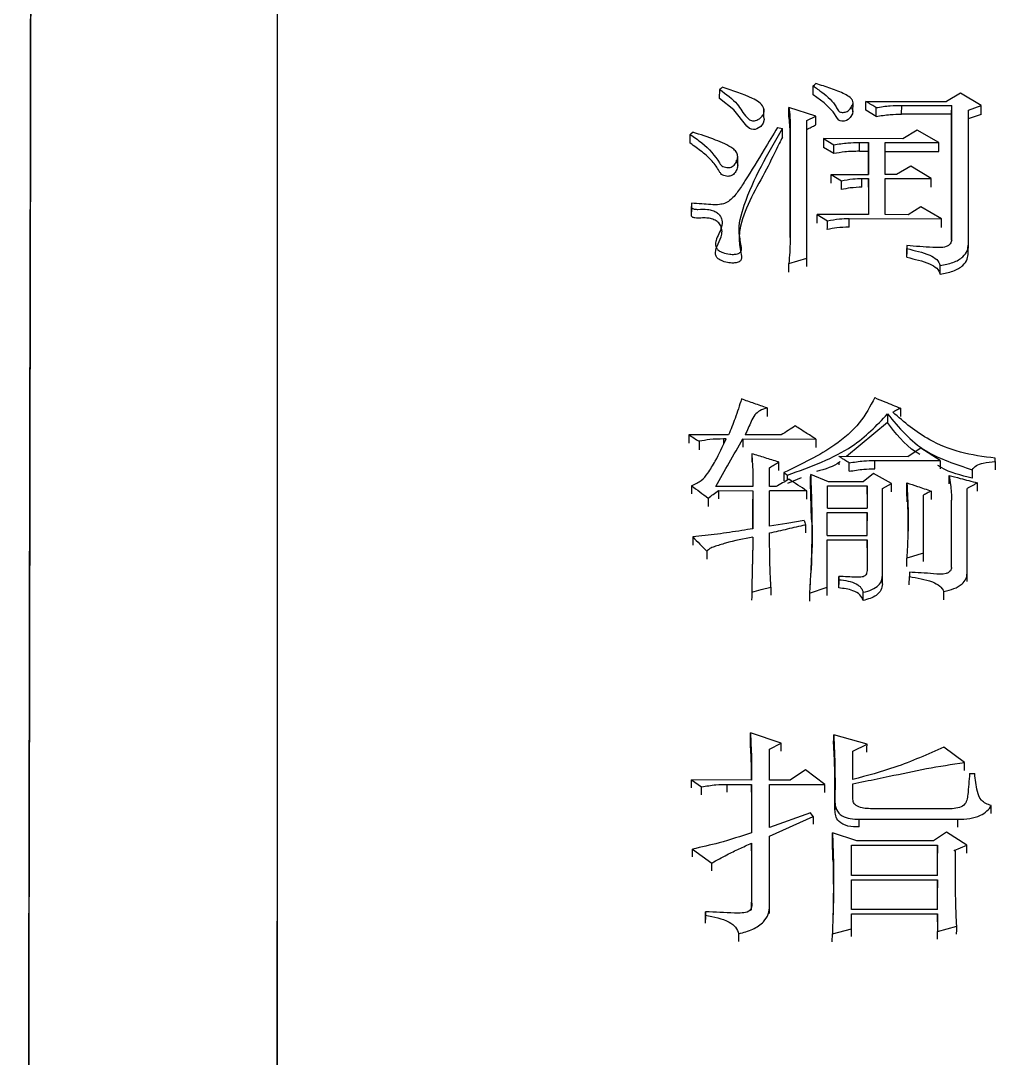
# Model space of a CAD drawing. Header units: millimetres. Extents: x 2451 to 4400, y 944 to 2322.
# Drawn here: x 2886.78 to 2895.01, y 2082.83 to 2091.58 of the extents above; entities that cross this region are included whole.
import ezdxf

# ---------------------------------------------------------------- set-up
doc = ezdxf.new("R2010")
doc.units = ezdxf.units.MM

msp = doc.modelspace()

# ---------------------------------------------------------------- linework, layer by layer
at = {"color": 7, "linetype": 'Continuous', "lineweight": 25}
for p, q in [((2893.4709, 2090.9574), (2893.4712, 2091.0321)), ((2893.9144, 2090.8265), (2893.9146, 2090.9011)), ((2893.9146, 2090.9011), (2894.5961, 2090.8998)), ((2894.7151, 2090.9713), (2894.5961, 2090.8998)), ((2894.8882, 2090.8667), (2894.7151, 2090.9713)), ((2893.0545, 2090.7644), (2893.0547, 2090.8389)), ((2893.2654, 2090.7756), (2893.2656, 2090.8501)), ((2893.4928, 2090.7779), (2893.2656, 2090.8501)), ((2893.8065, 2090.8139), (2893.8068, 2090.8891)), ((2894.0009, 2090.7742), (2893.9144, 2090.8265)), ((2894.0009, 2090.7742), (2894.0012, 2090.8488)), ((2894.2173, 2090.7934), (2894.2175, 2090.8679)), ((2894.2175, 2090.8679), (2894.6394, 2090.8672)), ((2894.6392, 2090.7926), (2894.6394, 2090.8672)), ((2894.6394, 2089.7315), (2894.6394, 2090.8672)), ((2894.78, 2090.8277), (2894.8882, 2090.8667)), ((2894.7801, 2089.6978), (2894.78, 2090.8277)), ((2893.4171, 2090.7388), (2893.4928, 2090.7779)), ((2893.4171, 2089.5798), (2893.4171, 2090.7388)), ((2894.6392, 2090.7926), (2894.2173, 2090.7934)), ((2894.6392, 2089.7309), (2894.6392, 2090.7926)), ((2894.8879, 2090.7921), (2894.7798, 2090.7532)), ((2893.1683, 2090.6803), (2893.2115, 2090.6737)), ((2893.2113, 2090.5994), (2893.2115, 2090.6737)), ((2893.2762, 2090.5927), (2893.2764, 2090.667)), ((2893.2764, 2090.667), (2893.2765, 2089.7674)), ((2894.3473, 2090.6585), (2894.2284, 2090.5866)), ((2894.5312, 2090.5532), (2894.3473, 2090.6585)), ((2892.4325, 2090.5485), (2892.4328, 2090.6227)), ((2893.2762, 2089.7528), (2893.2762, 2090.5927)), ((2893.5577, 2090.5878), (2893.6442, 2090.5351)), ((2894.2284, 2090.5866), (2893.5577, 2090.5878)), ((2893.8603, 2090.4803), (2893.8606, 2090.5544)), ((2893.8606, 2090.5544), (2893.9363, 2090.5543)), ((2893.9363, 2090.5543), (2893.9363, 2090.2842)), ((2894.0769, 2090.554), (2894.5312, 2090.5532)), ((2894.0769, 2090.284), (2894.0769, 2090.554)), ((2893.644, 2090.461), (2893.5574, 2090.5136)), ((2893.644, 2090.461), (2893.6442, 2090.5351)), ((2893.8603, 2090.4803), (2893.936, 2090.4801)), ((2893.9361, 2090.2842), (2893.936, 2090.4801)), ((2894.0767, 2090.4799), (2894.531, 2090.479)), ((2892.8334, 2090.3638), (2892.8336, 2090.4382)), ((2893.6224, 2090.211), (2893.6226, 2090.2848)), ((2893.6226, 2090.2848), (2893.7091, 2090.2318)), ((2893.6226, 2090.2848), (2893.9363, 2090.2842)), ((2894.1743, 2090.2838), (2894.0769, 2090.284)), ((2894.2933, 2090.3562), (2894.1743, 2090.2838)), ((2894.4664, 2090.2502), (2894.2933, 2090.3562)), ((2893.882, 2090.1775), (2893.8822, 2090.2513)), ((2893.8822, 2090.2513), (2893.9363, 2090.2512)), ((2893.9363, 2090.2512), (2893.9363, 2089.9461)), ((2894.0769, 2090.2509), (2894.4664, 2090.2502)), ((2894.0769, 2089.9459), (2894.0769, 2090.2509)), ((2892.4435, 2090.042), (2892.4433, 2089.9685)), ((2892.4435, 2090.042), (2892.4435, 2090.0154)), ((2892.4433, 2089.942), (2892.4435, 2090.0154)), ((2893.5034, 2089.8737), (2893.5036, 2089.9469)), ((2893.5036, 2089.9469), (2893.5902, 2089.8935)), ((2893.9363, 2089.9461), (2893.5036, 2089.9469)), ((2894.2716, 2089.9455), (2894.0769, 2089.9459)), ((2894.3798, 2090.0118), (2894.2716, 2089.9455)), ((2894.5529, 2089.9117), (2894.3798, 2090.0118)), ((2893.7738, 2089.8398), (2893.7741, 2089.9132)), ((2893.7741, 2089.9132), (2894.5529, 2089.9117)), ((2894.2608, 2089.6854), (2894.2606, 2089.6125)), ((2894.2608, 2089.6854), (2894.2608, 2089.6587)), ((2894.7798, 2089.6248), (2894.7801, 2089.6978)), ((2894.2606, 2089.5858), (2894.2608, 2089.6587)), ((2893.2654, 2089.4605), (2893.2656, 2089.5332)), ((2893.2656, 2089.5332), (2893.4171, 2089.5798)), ((2893.0817, 2088.3141), (2893.0814, 2088.2432)), ((2894.0982, 2088.193), (2893.7514, 2087.906)), ((2892.4218, 2088.0882), (2892.4215, 2088.0176)), ((2892.7571, 2088.0875), (2892.4218, 2088.0882)), ((2892.5083, 2088.0328), (2892.5081, 2087.9622)), ((2892.7138, 2088.0531), (2892.7137, 2088.0086)), ((2892.7355, 2088.0531), (2892.7138, 2088.0531)), ((2892.8761, 2088.0528), (2893.4927, 2088.0517)), ((2893.2006, 2088.0867), (2892.8977, 2088.0873)), ((2892.9518, 2087.9283), (2892.9516, 2087.8579)), ((2894.3797, 2087.9741), (2894.2715, 2087.9051)), ((2894.5419, 2087.87), (2894.3797, 2087.9741)), ((2893.6872, 2087.8556), (2893.6871, 2087.8358)), ((2893.6874, 2087.9062), (2894.2715, 2087.9051)), ((2893.7737, 2087.7799), (2893.7739, 2087.8506)), ((2893.99, 2087.8003), (2893.9903, 2087.871)), ((2893.9903, 2087.871), (2894.5419, 2087.87)), ((2895.0071, 2087.8622), (2895.0068, 2087.7919)), ((2895.0071, 2087.8622), (2895.0071, 2087.8899)), ((2893.1032, 2087.6505), (2893.1032, 2087.8102)), ((2893.2222, 2087.7684), (2893.222, 2087.6982)), ((2893.2222, 2087.7684), (2893.2546, 2087.7475)), ((2893.2545, 2087.7064), (2893.2546, 2087.7475)), ((2893.6008, 2087.6913), (2893.4494, 2087.7541)), ((2893.9794, 2087.7601), (2893.8929, 2087.6908)), ((2894.1309, 2087.6764), (2893.9794, 2087.7601)), ((2894.6174, 2087.6748), (2894.6176, 2087.745)), ((2892.4434, 2087.6586), (2892.4432, 2087.5886)), ((2893.3682, 2087.724), (2893.2544, 2087.677)), ((2893.457, 2087.3739), (2893.4491, 2087.6836)), ((2893.59, 2087.6566), (2893.9253, 2087.6559)), ((2893.59, 2087.4685), (2893.59, 2087.6566)), ((2893.8929, 2087.6908), (2893.6008, 2087.6913)), ((2893.9251, 2087.5859), (2893.9253, 2087.6559)), ((2893.9253, 2087.6559), (2893.9253, 2087.4679)), ((2894.0551, 2087.6348), (2894.1309, 2087.6764)), ((2894.2604, 2087.6127), (2894.2607, 2087.6831)), ((2892.9626, 2087.6508), (2892.6489, 2087.6513)), ((2892.6705, 2087.6165), (2892.9626, 2087.616)), ((2892.9626, 2087.616), (2892.9623, 2087.5456)), ((2892.9626, 2087.616), (2892.9625, 2087.2949)), ((2893.1573, 2087.6504), (2893.1032, 2087.6505)), ((2893.4169, 2087.6151), (2893.1032, 2087.6157)), ((2893.1032, 2087.3157), (2893.1032, 2087.6157)), ((2893.4167, 2087.5452), (2893.4169, 2087.6151)), ((2894.055, 2086.8996), (2894.0551, 2087.6348)), ((2894.2645, 2087.5216), (2894.2604, 2087.6127)), ((2894.4012, 2087.0889), (2894.4013, 2087.5785)), ((2894.7689, 2086.9194), (2894.7691, 2087.6335)), ((2892.584, 2087.554), (2892.5837, 2087.4841)), ((2892.9623, 2087.2949), (2892.9623, 2087.5456)), ((2894.639, 2087.466), (2894.6392, 2087.5363)), ((2894.6391, 2086.969), (2894.6392, 2087.5363)), ((2893.5899, 2087.4336), (2893.9253, 2087.433)), ((2893.5899, 2087.2378), (2893.5899, 2087.4336)), ((2893.59, 2087.4685), (2893.9253, 2087.4679)), ((2893.9253, 2087.433), (2893.925, 2087.3632)), ((2893.9253, 2087.2371), (2893.9253, 2087.433)), ((2894.6389, 2086.9681), (2894.639, 2087.466)), ((2893.406, 2087.3291), (2893.4058, 2087.2595)), ((2892.4541, 2087.2258), (2892.4539, 2087.1564)), ((2893.5899, 2087.2378), (2893.9253, 2087.2371)), ((2893.5898, 2086.8017), (2893.5899, 2087.2027)), ((2893.5899, 2087.2027), (2893.9252, 2087.2021)), ((2893.925, 2087.1327), (2893.9252, 2087.2021)), ((2893.9252, 2087.2021), (2893.9252, 2086.9421)), ((2894.2603, 2086.9778), (2894.2606, 2087.047)), ((2893.6872, 2086.8932), (2893.687, 2086.8242)), ((2893.6872, 2086.865), (2893.6872, 2086.8932)), ((2894.0547, 2086.8306), (2894.055, 2086.8996)), ((2894.2822, 2086.9274), (2894.2819, 2086.8583)), ((2894.2819, 2086.8231), (2894.2822, 2086.8921)), ((2894.2822, 2086.9274), (2894.2822, 2086.8921)), ((2894.7687, 2086.85), (2894.7689, 2086.9194)), ((2893.1139, 2086.8026), (2893.1136, 2086.7337)), ((2893.4384, 2086.7525), (2893.5898, 2086.8017)), ((2893.687, 2086.7957), (2893.6872, 2086.865)), ((2893.8925, 2086.6895), (2893.8927, 2086.7588)), ((2893.2001, 2085.4846), (2892.9405, 2085.5716)), ((2893.9249, 2085.476), (2893.6436, 2085.5559)), ((2893.1027, 2085.4342), (2893.2001, 2085.4846)), ((2893.8058, 2085.4185), (2893.9249, 2085.476)), ((2893.1027, 2085.1736), (2893.1027, 2085.4342)), ((2893.8058, 2085.1797), (2893.8058, 2085.4185)), ((2894.7469, 2085.3228), (2894.5739, 2085.4532)), ((2894.7467, 2085.2557), (2894.7469, 2085.3228)), ((2893.4056, 2085.2601), (2893.2757, 2085.1733)), ((2893.5678, 2085.1365), (2893.4056, 2085.2601)), ((2894.7902, 2085.2285), (2894.8334, 2085.2285)), ((2892.4426, 2085.108), (2892.4428, 2085.1749)), ((2892.4428, 2085.1749), (2892.5293, 2085.1166)), ((2892.9512, 2085.1739), (2892.4428, 2085.1749)), ((2892.5291, 2085.0498), (2892.5293, 2085.1166)), ((2892.7454, 2085.0709), (2892.7457, 2085.138)), ((2892.7457, 2085.138), (2892.9512, 2085.1376)), ((2892.9512, 2085.1376), (2892.9511, 2084.7299)), ((2893.1025, 2084.7734), (2893.1026, 2085.1374)), ((2893.1026, 2085.1374), (2893.5678, 2085.1365)), ((2893.2757, 2085.1733), (2893.1027, 2085.1736)), ((2893.8057, 2085.0126), (2893.8058, 2085.1433)), ((2893.6543, 2084.991), (2893.654, 2084.9241)), ((2894.9738, 2084.8929), (2894.974, 2084.9595)), ((2893.4487, 2084.8968), (2893.1025, 2084.7734)), ((2893.1025, 2084.7004), (2893.4703, 2084.8676)), ((2893.4703, 2084.8676), (2893.4487, 2084.8968)), ((2894.6277, 2084.931), (2893.968, 2084.9322)), ((2893.8595, 2084.7783), (2893.8598, 2084.845)), ((2893.8598, 2084.845), (2894.6927, 2084.8435)), ((2894.6924, 2084.7769), (2894.6927, 2084.8435)), ((2893.1023, 2084.1131), (2893.1025, 2084.7004)), ((2893.8381, 2084.6625), (2893.6326, 2084.7287)), ((2894.5953, 2084.7342), (2894.4871, 2084.6613)), ((2894.7683, 2084.6242), (2894.5953, 2084.7342)), ((2892.4532, 2084.5257), (2892.4534, 2084.5919)), ((2892.4534, 2084.5919), (2892.6157, 2084.4744)), ((2892.9508, 2084.5759), (2892.951, 2084.6422)), ((2892.951, 2084.6422), (2892.9509, 2084.1429)), ((2893.7947, 2084.3694), (2893.7948, 2084.626)), ((2893.7948, 2084.626), (2894.5195, 2084.6247)), ((2894.4871, 2084.6613), (2893.8381, 2084.6625)), ((2894.5195, 2084.6247), (2894.5193, 2084.5584)), ((2894.5195, 2084.3681), (2894.5195, 2084.6247)), ((2894.6602, 2084.5805), (2894.7683, 2084.6242)), ((2894.671, 2084.5732), (2894.6602, 2084.5805)), ((2892.6154, 2084.4083), (2892.6157, 2084.4744)), ((2893.7946, 2084.0824), (2893.7947, 2084.3327)), ((2894.5195, 2084.3681), (2893.7947, 2084.3694)), ((2893.7947, 2084.3327), (2894.5195, 2084.3314)), ((2894.5195, 2084.3314), (2894.5192, 2084.2655)), ((2894.5194, 2084.081), (2894.5195, 2084.3314)), ((2892.9506, 2084.0771), (2892.9509, 2084.1429)), ((2893.1021, 2084.0475), (2893.1023, 2084.1131)), ((2894.5194, 2084.081), (2893.7946, 2084.0824)), ((2892.5614, 2084.0625), (2892.5612, 2083.9969)), ((2892.5612, 2083.9674), (2892.5614, 2084.033)), ((2892.5614, 2084.033), (2892.5614, 2084.0625)), ((2893.7946, 2084.0455), (2894.5194, 2084.0441)), ((2893.7946, 2083.9199), (2893.7946, 2084.0455)), ((2894.5194, 2084.0441), (2894.5193, 2083.8964)), ((2893.6323, 2083.8758), (2893.7946, 2083.9199)), ((2894.5191, 2083.831), (2894.5193, 2083.8964)), ((2894.5193, 2083.8964), (2894.6816, 2083.9404)), ((2892.8424, 2083.8119), (2892.8426, 2083.8772)), ((2893.632, 2083.8104), (2893.6323, 2083.8758))]:
    msp.add_line(p, q, dxfattribs=at)
at = {"color": 7, "linetype": 'Continuous', "lineweight": 25, "flags": 128}
for points in [[(2892.6812, 2090.9263), (2892.6813, 2090.9536), (2892.6814, 2090.9773), (2892.6815, 2091.0011)], [(2893.4711, 2091.0321), (2893.4819, 2091.0418), (2893.4928, 2091.0516)], [(2893.0528, 2090.7634), (2893.0564, 2090.7478), (2893.0497, 2090.7175), (2893.0275, 2090.6897), (2892.9951, 2090.6696), (2892.9805, 2090.6649), (2892.9657, 2090.6634), (2892.9494, 2090.6661), (2892.9342, 2090.6727), (2892.9099, 2090.6925), (2892.8007, 2090.8301), (2892.6812, 2090.9263), (2892.6812, 2090.9263)], [(2893.7888, 2090.8517), (2893.796, 2090.8445), (2893.8064, 2090.8203), (2893.8017, 2090.797), (2893.7817, 2090.7653), (2893.7659, 2090.7487), (2893.7504, 2090.7396), (2893.731, 2090.7347), (2893.7118, 2090.7346), (2893.6984, 2090.7377), (2893.6873, 2090.7438), (2893.6765, 2090.7557), (2893.6379, 2090.8145), (2893.562, 2090.8889), (2893.4709, 2090.9574), (2893.4709, 2090.9574)], [(2894.8879, 2090.7921), (2894.8881, 2090.8339), (2894.8882, 2090.8667)], [(2893.4925, 2090.7034), (2893.4927, 2090.7451), (2893.4928, 2090.7779)], [(2892.4327, 2090.6227), (2892.4435, 2090.6325), (2892.4543, 2090.6423)], [(2893.5577, 2090.5878), (2893.5576, 2090.5462), (2893.5574, 2090.5136)], [(2893.936, 2090.4801), (2893.9362, 2090.5216), (2893.9363, 2090.5543)], [(2894.531, 2090.479), (2894.5311, 2090.5205), (2894.5312, 2090.5532)], [(2893.7089, 2090.1581), (2893.709, 2090.1765), (2893.709, 2090.1949), (2893.7091, 2090.2318)], [(2893.9361, 2090.1774), (2893.9362, 2090.2187), (2893.9363, 2090.2512)], [(2894.4661, 2090.1765), (2894.4662, 2090.2177), (2894.4664, 2090.2502)], [(2893.5899, 2089.8202), (2893.59, 2089.8386), (2893.59, 2089.8569), (2893.5902, 2089.8935)], [(2894.5526, 2089.8385), (2894.5528, 2089.8795), (2894.5529, 2089.9117)], [(2893.4168, 2089.5069), (2893.417, 2089.5478), (2893.4171, 2089.5798)], [(2894.5418, 2089.4446), (2894.5419, 2089.4654), (2894.542, 2089.4863), (2894.5421, 2089.5174)], [(2894.2067, 2088.3121), (2894.2065, 2088.2722), (2894.2064, 2088.2411)], [(2894.0985, 2088.2642), (2894.0984, 2088.2393), (2894.0982, 2088.1933)], [(2892.8761, 2088.0528), (2892.876, 2088.0131), (2892.8758, 2087.9823)], [(2893.4927, 2088.0517), (2893.4925, 2088.012), (2893.4924, 2087.9811)], [(2893.179, 2087.8586), (2893.1788, 2087.819), (2893.1787, 2087.788)], [(2894.5419, 2087.87), (2894.5418, 2087.8304), (2894.5417, 2087.7996)], [(2893.4491, 2087.6839), (2893.4493, 2087.7231), (2893.4494, 2087.7541)], [(2894.8124, 2087.7932), (2894.8122, 2087.7579), (2894.8121, 2087.723)], [(2894.1306, 2087.6064), (2894.1307, 2087.6454), (2894.1309, 2087.6764)], [(2894.8556, 2087.682), (2894.8555, 2087.6426), (2894.8554, 2087.612)], [(2892.6705, 2087.6165), (2892.6704, 2087.5771), (2892.6703, 2087.5465)], [(2894.4662, 2087.6132), (2894.466, 2087.5738), (2894.4659, 2087.5432)], [(2893.3952, 2087.3641), (2893.2492, 2087.3399), (2893.1032, 2087.3157)], [(2892.5731, 2087.1064), (2892.573, 2087.0787), (2892.5729, 2087.0577), (2892.5728, 2087.0371)], [(2894.4012, 2087.0889), (2894.355, 2087.0752), (2894.3078, 2087.0611), (2894.2606, 2087.047)], [(2894.4009, 2087.0197), (2894.4011, 2087.0583), (2894.4012, 2087.0889)], [(2892.9516, 2086.7605), (2893.0327, 2086.7815), (2893.1139, 2086.8026)], [(2893.5896, 2086.7328), (2893.5897, 2086.7712), (2893.5898, 2086.8017)], [(2892.9516, 2086.7605), (2892.9515, 2086.7217), (2892.9514, 2086.6917)], [(2893.4384, 2086.7525), (2893.4382, 2086.7138), (2893.4381, 2086.6837)], [(2894.5739, 2086.6957), (2894.574, 2086.7148), (2894.5741, 2086.7343), (2894.5742, 2086.7646)], [(2892.9403, 2085.5039), (2892.9404, 2085.5418), (2892.9405, 2085.5716)], [(2893.6434, 2085.4885), (2893.6435, 2085.5261), (2893.6436, 2085.5559)], [(2893.1998, 2085.4173), (2893.2, 2085.4549), (2893.2001, 2085.4846)], [(2893.9246, 2085.4088), (2893.9247, 2085.4463), (2893.9249, 2085.476)], [(2892.951, 2085.0708), (2892.9511, 2085.1081), (2892.9512, 2085.1376)], [(2893.5675, 2085.0697), (2893.5677, 2085.107), (2893.5678, 2085.1365)], [(2893.4703, 2084.8676), (2893.4702, 2084.8302), (2893.4701, 2084.801)], [(2893.6323, 2084.6621), (2893.6325, 2084.6994), (2893.6326, 2084.7287)], [(2894.7681, 2084.558), (2894.7682, 2084.595), (2894.7683, 2084.6242)], [(2894.5191, 2083.9786), (2894.5192, 2084.0152), (2894.5194, 2084.0441)], [(2893.7943, 2083.8545), (2893.7944, 2083.891), (2893.7946, 2083.9199)], [(2894.6813, 2083.875), (2894.6815, 2083.9116), (2894.6816, 2083.9404)]]:
    msp.add_lwpolyline(points, dxfattribs=at)
at = {"color": 7, "linetype": 'Continuous', "lineweight": 25}
for points in [[(2886.9038, 2111.199), (2886.9036, 2111.1187), (2886.9033, 2110.958), (2886.9002, 2109.3109), (2886.8952, 2106.6597), (2886.8882, 2102.942), (2886.8793, 2098.2399), (2886.8687, 2092.615), (2886.8566, 2086.1522), (2886.843, 2078.9458), (2886.8283, 2071.1028), (2886.8125, 2062.7353), (2886.7961, 2053.9787), (2886.7847, 2047.9364), (2886.779, 2044.9153)], [(2886.7871, 2049.2215), (2886.792, 2051.8076), (2886.8017, 2056.98), (2886.8157, 2064.4381), (2886.8291, 2071.5617), (2886.8417, 2078.2502), (2886.8533, 2084.4274), (2886.8639, 2090.0178), (2886.8731, 2094.9549), (2886.8811, 2099.1778), (2886.8876, 2102.6415), (2886.8926, 2105.2832), (2886.8962, 2107.1502), (2886.8971, 2107.6667), (2886.8976, 2107.9249)]]:
    msp.add_open_spline(points, degree=3, dxfattribs=at)
for points, knots in [([(2888.9233, 2054.5106), (2888.924, 2055.0012), (2888.9272, 2057.4558), (2888.9326, 2061.8034), (2888.9386, 2067.4105), (2888.9435, 2072.8071), (2888.9477, 2078.5612), (2888.9506, 2084.5129), (2888.9515, 2090.4386), (2888.9502, 2095.7082), (2888.9466, 2100.2347), (2888.9409, 2103.9888), (2888.9339, 2106.5783), (2888.9266, 2108.2715), (2888.9196, 2109.3517), (2888.9117, 2110.0781), (2888.9057, 2110.2295), (2888.9027, 2110.3052)], [0, 0, 0, 0, 0.015692, 0.078515, 0.141334, 0.20415, 0.266967, 0.352016, 0.437317, 0.522367, 0.607418, 0.69272, 0.77777, 0.83263, 0.887489, 0.943742, 1, 1, 1, 1]), ([(2888.9218, 2054.3192), (2888.9225, 2054.8575), (2888.9261, 2057.5509), (2888.9326, 2062.8973), (2888.94, 2070.1135), (2888.9456, 2077.4308), (2888.9486, 2083.6047), (2888.9496, 2088.7085), (2888.9491, 2092.8882), (2888.9472, 2097.095), (2888.9431, 2101.0996), (2888.9363, 2104.6388), (2888.9271, 2107.3125), (2888.9157, 2109.1065), (2888.9061, 2109.4393), (2888.9013, 2109.6057)], [0, 0, 0, 0, 0.017379, 0.086966, 0.17585, 0.265018, 0.353899, 0.419464, 0.485029, 0.550594, 0.638845, 0.727377, 0.81563, 0.907817, 1, 1, 1, 1]), ([(2892.6815, 2091.0011), (2892.7365, 2090.962), (2892.834, 2090.8928), (2892.8806, 2090.7933), (2892.9284, 2090.7494), (2892.9488, 2090.74), (2892.9668, 2090.7367), (2892.986, 2090.7399), (2893.0074, 2090.7489), (2893.0317, 2090.7656), (2893.0526, 2090.7911), (2893.0587, 2090.8226), (2893.0511, 2090.8595), (2893.0152, 2090.8969), (2892.9017, 2090.9581), (2892.7911, 2090.9929), (2892.7031, 2091.0205)], [0, 0, 0, 0, 0.207528, 0.36737, 0.400833, 0.416668, 0.431352, 0.448139, 0.466692, 0.497246, 0.538462, 0.578547, 0.619957, 0.682143, 0.746847, 1, 1, 1, 1]), ([(2892.6815, 2091.0011), (2892.6833, 2091.0027), (2892.6878, 2091.0068), (2892.695, 2091.0133), (2892.7004, 2091.0181), (2892.7031, 2091.0205)], [0, 0, 0, 0, 0.25391, 0.626955, 1, 1, 1, 1]), ([(2893.4712, 2091.0321), (2893.4957, 2091.0143), (2893.5696, 2090.9607), (2893.6513, 2090.8919), (2893.6748, 2090.828), (2893.6934, 2090.8137), (2893.7073, 2090.8092), (2893.7234, 2090.8081), (2893.7409, 2090.8103), (2893.7592, 2090.8171), (2893.7815, 2090.836), (2893.7973, 2090.8605), (2893.8094, 2090.8883), (2893.8026, 2090.9126), (2893.7804, 2090.9395), (2893.7169, 2090.9735), (2893.6197, 2091.012), (2893.5353, 2091.0383), (2893.4928, 2091.0516)], [0, 0, 0, 0, 0.109185, 0.32916, 0.383764, 0.397994, 0.412315, 0.428913, 0.44575, 0.465117, 0.490353, 0.552219, 0.585251, 0.618677, 0.660422, 0.720609, 0.859399, 1, 1, 1, 1]), ([(2894.0012, 2090.8488), (2893.9888, 2090.8562), (2893.9682, 2090.8687), (2893.9394, 2090.8862), (2893.9229, 2090.8961), (2893.9146, 2090.9011)], [0, 0, 0, 0, 0.42836, 0.71418, 1, 1, 1, 1]), ([(2893.2656, 2090.8501), (2893.2689, 2090.8244), (2893.2745, 2090.7812), (2893.2757, 2090.72), (2893.2762, 2090.6847), (2893.2764, 2090.667)], [0, 0, 0, 0, 0.422632, 0.711287, 1, 1, 1, 1]), ([(2894.0012, 2090.8488), (2894.0409, 2090.8552), (2894.1121, 2090.8667), (2894.1853, 2090.8676), (2894.2175, 2090.8679)], [0, 0, 0, 0, 0.558835, 1, 1, 1, 1]), ([(2893.2762, 2090.5927), (2893.276, 2090.6055), (2893.2755, 2090.6424), (2893.2748, 2090.7035), (2893.2685, 2090.7515), (2893.2654, 2090.7756)], [0, 0, 0, 0, 0.2093702, 0.6043017, 1, 1, 1, 1]), ([(2894.0009, 2090.7742), (2894.0407, 2090.7806), (2894.1118, 2090.7921), (2894.185, 2090.793), (2894.2173, 2090.7934)], [0, 0, 0, 0, 0.558823, 1, 1, 1, 1]), ([(2892.4328, 2090.6227), (2892.4663, 2090.5994), (2892.5677, 2090.5289), (2892.6471, 2090.4371), (2892.6908, 2090.3649), (2892.7082, 2090.352), (2892.7295, 2090.3446), (2892.7514, 2090.342), (2892.7715, 2090.3442), (2892.7892, 2090.3514), (2892.8124, 2090.3718), (2892.8289, 2090.4032), (2892.8367, 2090.4422), (2892.823, 2090.4764), (2892.7671, 2090.5281), (2892.6365, 2090.5812), (2892.5188, 2090.6207), (2892.4544, 2090.6424)], [0, 0, 0, 0, 0.118687, 0.359196, 0.382949, 0.402077, 0.42122, 0.441112, 0.455767, 0.470497, 0.490907, 0.548406, 0.590664, 0.633125, 0.674263, 0.821878, 1, 1, 1, 1]), ([(2893.1683, 2090.6803), (2893.1318, 2090.6188), (2893.043, 2090.4686), (2892.9304, 2090.2874), (2892.8385, 2090.1415), (2892.7844, 2090.075), (2892.7273, 2090.0398), (2892.6461, 2090.0235), (2892.5513, 2090.0363), (2892.4726, 2090.0404), (2892.4435, 2090.042)], [0, 0, 0, 0, 0.221772, 0.540826, 0.653503, 0.748944, 0.789648, 0.82255, 0.934451, 1, 1, 1, 1]), ([(2892.4435, 2090.0154), (2892.4437, 2090.0123), (2892.4439, 2090.0072), (2892.4486, 2090.0006), (2892.456, 2089.9957), (2892.4727, 2089.9908), (2892.5146, 2089.9894), (2892.5667, 2089.9937), (2892.6223, 2089.9832), (2892.6585, 2089.9651), (2892.6867, 2089.9365), (2892.7042, 2089.8946), (2892.6988, 2089.8208), (2892.6542, 2089.7547), (2892.6436, 2089.6937), (2892.6516, 2089.6641), (2892.673, 2089.6414), (2892.7121, 2089.6223), (2892.759, 2089.6112), (2892.8019, 2089.6096), (2892.8296, 2089.6139), (2892.8469, 2089.6208), (2892.8578, 2089.6298), (2892.8658, 2089.6455), (2892.8635, 2089.6988), (2892.8291, 2089.8262), (2892.9246, 2090.1774), (2893.0893, 2090.4622), (2893.2115, 2090.6737)], [0, 0, 0, 0, 0.005261, 0.008837, 0.012422, 0.017277, 0.029828, 0.061172, 0.07877, 0.09646, 0.112862, 0.137644, 0.170618, 0.238676, 0.261666, 0.275651, 0.289759, 0.306991, 0.331345, 0.347225, 0.357105, 0.364402, 0.370592, 0.376767, 0.392658, 0.46137, 0.600196, 1, 1, 1, 1]), ([(2893.4168, 2090.6644), (2893.4231, 2090.6676), (2893.4357, 2090.6741), (2893.461, 2090.6872), (2893.4799, 2090.6969), (2893.4925, 2090.7034)], [0, 0, 0, 0, 0.2501221, 0.5002442, 1, 1, 1, 1]), ([(2892.8176, 2090.4047), (2892.8241, 2090.3934), (2892.8367, 2090.3715), (2892.8305, 2090.3351), (2892.8162, 2090.3065), (2892.7995, 2090.2859), (2892.7842, 2090.275), (2892.7675, 2090.2696), (2892.7483, 2090.2683), (2892.727, 2090.2712), (2892.7057, 2090.2792), (2892.6879, 2090.2938), (2892.6657, 2090.3352), (2892.6214, 2090.3999), (2892.5336, 2090.4768), (2892.4664, 2090.5245), (2892.4325, 2090.5485)], [0, 0, 0, 0, 0.068046, 0.133165, 0.204974, 0.240473, 0.267588, 0.289171, 0.310682, 0.341101, 0.371791, 0.402684, 0.446749, 0.62255, 0.809753, 1, 1, 1, 1]), ([(2893.2113, 2090.5994), (2893.202, 2090.5814), (2893.1559, 2090.4917), (2893.0399, 2090.2423), (2892.8685, 2089.9761), (2892.8384, 2089.7208), (2892.8632, 2089.6286), (2892.8655, 2089.5729), (2892.8577, 2089.5567), (2892.8453, 2089.547), (2892.8248, 2089.5397), (2892.7906, 2089.536), (2892.7447, 2089.5407), (2892.7003, 2089.554), (2892.6667, 2089.5731), (2892.6479, 2089.5972), (2892.6423, 2089.641), (2892.6683, 2089.702), (2892.7024, 2089.7683), (2892.7021, 2089.8278), (2892.6837, 2089.8673), (2892.6533, 2089.8952), (2892.6152, 2089.9116), (2892.5702, 2089.9187), (2892.531, 2089.9175), (2892.4976, 2089.9166), (2892.4761, 2089.9174), (2892.4606, 2089.9205), (2892.4513, 2089.9247), (2892.4453, 2089.9307), (2892.4433, 2089.9368), (2892.4433, 2089.9406), (2892.4433, 2089.9419)], [0, 0, 0, 0, 0.033509, 0.167495, 0.4605719, 0.5339747, 0.6074674, 0.6224404, 0.6293493, 0.6363205, 0.6441444, 0.6562154, 0.6765834, 0.6981557, 0.7126718, 0.7273453, 0.7439504, 0.7872311, 0.835835, 0.8650957, 0.8888219, 0.9065426, 0.9243424, 0.9407929, 0.9602021, 0.9704596, 0.9804259, 0.9853879, 0.989354, 0.9933512, 0.9976725, 1, 1, 1, 1]), ([(2893.6442, 2090.5351), (2893.684, 2090.5416), (2893.7551, 2090.5531), (2893.8283, 2090.554), (2893.8606, 2090.5544)], [0, 0, 0, 0, 0.558836, 1, 1, 1, 1]), ([(2893.8603, 2090.4803), (2893.8192, 2090.4795), (2893.746, 2090.4783), (2893.6751, 2090.4662), (2893.644, 2090.461)], [0, 0, 0, 0, 0.561086, 1, 1, 1, 1]), ([(2893.7091, 2090.2318), (2893.7408, 2090.2377), (2893.7975, 2090.2484), (2893.8563, 2090.2504), (2893.8822, 2090.2513)], [0, 0, 0, 0, 0.558879, 1, 1, 1, 1]), ([(2893.882, 2090.1775), (2893.849, 2090.1761), (2893.7903, 2090.1735), (2893.7337, 2090.1627), (2893.7089, 2090.158)], [0, 0, 0, 0, 0.560995, 1, 1, 1, 1]), ([(2893.5902, 2089.8935), (2893.6238, 2089.9), (2893.684, 2089.9116), (2893.7465, 2089.9127), (2893.7741, 2089.9132)], [0, 0, 0, 0, 0.558545, 1, 1, 1, 1]), ([(2893.2765, 2089.7674), (2893.2762, 2089.7442), (2893.2756, 2089.6978), (2893.2723, 2089.6198), (2893.2681, 2089.5649), (2893.2656, 2089.5332)], [0, 0, 0, 0, 0.297411, 0.594834, 1, 1, 1, 1]), ([(2893.7738, 2089.8398), (2893.7387, 2089.839), (2893.6762, 2089.8374), (2893.6162, 2089.8255), (2893.5899, 2089.8202)], [0, 0, 0, 0, 0.5613224, 1, 1, 1, 1]), ([(2894.6394, 2089.7315), (2894.6366, 2089.7207), (2894.6307, 2089.6986), (2894.5925, 2089.671), (2894.5362, 2089.6665), (2894.4258, 2089.6701), (2894.3339, 2089.6786), (2894.2608, 2089.6854)], [0, 0, 0, 0, 0.110883, 0.226049, 0.356903, 0.489202, 1, 1, 1, 1]), ([(2894.5421, 2089.5174), (2894.5791, 2089.524), (2894.6519, 2089.5368), (2894.7347, 2089.5828), (2894.7753, 2089.6411), (2894.7785, 2089.679), (2894.7801, 2089.6978)], [0, 0, 0, 0, 0.292671, 0.574804, 0.788902, 1, 1, 1, 1]), ([(2894.2606, 2089.5857), (2894.3269, 2089.5706), (2894.4186, 2089.5499), (2894.5193, 2089.4967), (2894.5344, 2089.4617), (2894.5418, 2089.4446)], [0, 0, 0, 0, 0.573095, 0.791518, 1, 1, 1, 1]), ([(2894.2608, 2089.6587), (2894.3272, 2089.6436), (2894.4189, 2089.6229), (2894.5196, 2089.5696), (2894.5347, 2089.5345), (2894.5421, 2089.5174)], [0, 0, 0, 0, 0.572938, 0.791384, 1, 1, 1, 1]), ([(2894.5418, 2089.4446), (2894.5789, 2089.4511), (2894.6516, 2089.464), (2894.7345, 2089.5098), (2894.7751, 2089.5681), (2894.7782, 2089.606), (2894.7798, 2089.6248)], [0, 0, 0, 0, 0.292833, 0.575008, 0.789028, 1, 1, 1, 1]), ([(2892.8653, 2088.3901), (2892.8479, 2088.335), (2892.8233, 2088.2569), (2892.785, 2088.1563), (2892.7664, 2088.1105), (2892.7571, 2088.0875)], [0, 0, 0, 0, 0.5428121, 0.7713704, 1, 1, 1, 1]), ([(2893.0817, 2088.3141), (2893.0456, 2088.3268), (2892.9735, 2088.3521), (2892.9014, 2088.3774), (2892.8653, 2088.3901)], [0, 0, 0, 0, 0.4999988, 1, 1, 1, 1]), ([(2893.9903, 2088.4017), (2893.9519, 2088.3292), (2893.8741, 2088.1825), (2893.617, 2087.9571), (2893.3728, 2087.8404), (2893.2222, 2087.7684)], [0, 0, 0, 0, 0.27225, 0.551024, 1, 1, 1, 1]), ([(2893.9903, 2088.4017), (2894.0191, 2088.3898), (2894.0695, 2088.3689), (2894.1416, 2088.339), (2894.185, 2088.3211), (2894.2067, 2088.3121)], [0, 0, 0, 0, 0.398378, 0.699189, 1, 1, 1, 1]), ([(2893.0817, 2088.3141), (2893.0603, 2088.3075), (2893.0184, 2088.2946), (2892.9713, 2088.2528), (2892.9479, 2088.2), (2892.9212, 2088.1441), (2892.9055, 2088.1062), (2892.8977, 2088.0873)], [0, 0, 0, 0, 0.178456, 0.349692, 0.567005, 0.783635, 1, 1, 1, 1]), ([(2894.2067, 2088.3121), (2894.1958, 2088.3064), (2894.1742, 2088.295), (2894.1526, 2088.2835), (2894.1418, 2088.2778)], [0, 0, 0, 0, 0.500058, 1, 1, 1, 1]), ([(2895.0071, 2087.8899), (2894.9073, 2087.9034), (2894.7097, 2087.9303), (2894.3984, 2088.0576), (2894.2384, 2088.1949), (2894.1418, 2088.2778)], [0, 0, 0, 0, 0.287572, 0.569656, 1, 1, 1, 1]), ([(2893.2546, 2087.7475), (2893.4496, 2087.8183), (2893.793, 2087.943), (2894.0063, 2088.1672), (2894.0985, 2088.2642)], [0, 0, 0, 0, 0.56781, 1, 1, 1, 1]), ([(2894.3701, 2087.9225), (2894.3598, 2087.9287), (2894.2397, 2088.0008), (2894.1658, 2088.1012), (2894.0982, 2088.193)], [0, 0, 0, 0, 0.086135, 1, 1, 1, 1]), ([(2894.0985, 2088.2642), (2894.1934, 2088.1494), (2894.3656, 2087.941), (2894.6739, 2087.839), (2894.8124, 2087.7932)], [0, 0, 0, 0, 0.551031, 1, 1, 1, 1]), ([(2893.3196, 2088.1624), (2893.2998, 2088.1498), (2893.2601, 2088.1246), (2893.2205, 2088.0993), (2893.2006, 2088.0867)], [0, 0, 0, 0, 0.499999, 1, 1, 1, 1]), ([(2893.4927, 2088.0517), (2893.4638, 2088.0701), (2893.4062, 2088.1071), (2893.3485, 2088.1439), (2893.3196, 2088.1624)], [0, 0, 0, 0, 0.5, 1, 1, 1, 1]), ([(2892.4218, 2088.0882), (2892.4362, 2088.0789), (2892.465, 2088.0605), (2892.4939, 2088.042), (2892.5083, 2088.0328)], [0, 0, 0, 0, 0.499997, 1, 1, 1, 1]), ([(2892.4434, 2087.6586), (2892.4734, 2087.6717), (2892.5328, 2087.6975), (2892.59, 2087.7757), (2892.6618, 2087.8916), (2892.7067, 2087.9901), (2892.7355, 2088.0531)], [0, 0, 0, 0, 0.161067, 0.318631, 0.564031, 1, 1, 1, 1]), ([(2892.7138, 2088.0531), (2892.6748, 2088.0522), (2892.6051, 2088.0506), (2892.5378, 2088.0382), (2892.5083, 2088.0328)], [0, 0, 0, 0, 0.561073, 1, 1, 1, 1]), ([(2892.6489, 2087.6513), (2892.6868, 2087.7184), (2892.7625, 2087.8526), (2892.8382, 2087.9861), (2892.8761, 2088.0528)], [0, 0, 0, 0, 0.5, 1, 1, 1, 1]), ([(2892.9518, 2087.9283), (2892.9539, 2087.899), (2892.9583, 2087.8383), (2892.9624, 2087.7458), (2892.9625, 2087.6824), (2892.9626, 2087.6508)], [0, 0, 0, 0, 0.317097, 0.658451, 1, 1, 1, 1]), ([(2893.179, 2087.8586), (2893.1411, 2087.8702), (2893.0654, 2087.8935), (2892.9897, 2087.9167), (2892.9518, 2087.9283)], [0, 0, 0, 0, 0.499999, 1, 1, 1, 1]), ([(2893.1032, 2087.8102), (2893.1159, 2087.8183), (2893.1411, 2087.8344), (2893.1663, 2087.8506), (2893.179, 2087.8586)], [0, 0, 0, 0, 0.5, 1, 1, 1, 1]), ([(2893.6982, 2087.862), (2893.6967, 2087.8607), (2893.6468, 2087.819), (2893.5718, 2087.7982), (2893.499, 2087.778)], [0, 0, 0, 0, 0.02957, 1, 1, 1, 1]), ([(2893.7739, 2087.8506), (2893.7616, 2087.8585), (2893.741, 2087.8718), (2893.7121, 2087.8903), (2893.6956, 2087.9009), (2893.6874, 2087.9062)], [0, 0, 0, 0, 0.42836, 0.714179, 1, 1, 1, 1]), ([(2893.7739, 2087.8506), (2893.815, 2087.8576), (2893.8862, 2087.8697), (2893.9593, 2087.8706), (2893.9903, 2087.871)], [0, 0, 0, 0, 0.576908, 1, 1, 1, 1]), ([(2894.8124, 2087.7932), (2894.8228, 2087.8061), (2894.8442, 2087.8323), (2894.9173, 2087.8554), (2894.9728, 2087.8596), (2895.0071, 2087.8622)], [0, 0, 0, 0, 0.267691, 0.548587, 1, 1, 1, 1]), ([(2893.4494, 2087.7541), (2893.4524, 2087.6554), (2893.4586, 2087.4581), (2893.4652, 2087.1243), (2893.4482, 2086.8884), (2893.4384, 2086.7525)], [0, 0, 0, 0, 0.297664, 0.595342, 1, 1, 1, 1]), ([(2893.7737, 2087.7799), (2893.8147, 2087.7869), (2893.8859, 2087.799), (2893.9591, 2087.7999), (2893.99, 2087.8003)], [0, 0, 0, 0, 0.576908, 1, 1, 1, 1]), ([(2894.8121, 2087.7226), (2894.7192, 2087.7453), (2894.6132, 2087.7712), (2894.5314, 2087.8231), (2894.5214, 2087.8295)], [0, 0, 0, 0, 0.877061, 1, 1, 1, 1]), ([(2894.6176, 2087.745), (2894.6218, 2087.7189), (2894.6294, 2087.6713), (2894.6371, 2087.6017), (2894.6385, 2087.5581), (2894.6392, 2087.5363)], [0, 0, 0, 0, 0.376522, 0.687982, 1, 1, 1, 1]), ([(2894.6176, 2087.745), (2894.6489, 2087.7367), (2894.7042, 2087.7221), (2894.7835, 2087.7011), (2894.8316, 2087.6884), (2894.8556, 2087.682)], [0, 0, 0, 0, 0.394054, 0.697027, 1, 1, 1, 1]), ([(2892.4434, 2087.6586), (2892.4668, 2087.6412), (2892.5137, 2087.6064), (2892.5605, 2087.5715), (2892.584, 2087.554)], [0, 0, 0, 0, 0.499825, 1, 1, 1, 1]), ([(2893.2655, 2087.7128), (2893.2474, 2087.7024), (2893.2114, 2087.6816), (2893.1753, 2087.6608), (2893.1573, 2087.6504)], [0, 0, 0, 0, 0.499999, 1, 1, 1, 1]), ([(2893.4169, 2087.6151), (2893.3917, 2087.6314), (2893.3412, 2087.664), (2893.2907, 2087.6965), (2893.2655, 2087.7128)], [0, 0, 0, 0, 0.5, 1, 1, 1, 1]), ([(2894.2607, 2087.6831), (2894.2657, 2087.5983), (2894.2745, 2087.4504), (2894.2703, 2087.2381), (2894.2638, 2087.1107), (2894.2606, 2087.047)], [0, 0, 0, 0, 0.4017473, 0.7007736, 1, 1, 1, 1]), ([(2894.2607, 2087.6831), (2894.2908, 2087.6729), (2894.34, 2087.6561), (2894.4086, 2087.6328), (2894.447, 2087.6197), (2894.4662, 2087.6132)], [0, 0, 0, 0, 0.4392507, 0.7196254, 1, 1, 1, 1]), ([(2894.8556, 2087.682), (2894.8484, 2087.678), (2894.834, 2087.6699), (2894.8123, 2087.6578), (2894.7907, 2087.6457), (2894.7763, 2087.6376), (2894.7691, 2087.6335)], [0, 0, 0, 0, 0.25, 0.5, 0.75, 1, 1, 1, 1]), ([(2892.584, 2087.554), (2892.5984, 2087.5644), (2892.6272, 2087.5853), (2892.6561, 2087.6061), (2892.6705, 2087.6165)], [0, 0, 0, 0, 0.499998, 1, 1, 1, 1]), ([(2894.4662, 2087.6132), (2894.4608, 2087.6103), (2894.4499, 2087.6045), (2894.4337, 2087.5959), (2894.4175, 2087.5872), (2894.4067, 2087.5814), (2894.4013, 2087.5785)], [0, 0, 0, 0, 0.25, 0.5, 0.75, 1, 1, 1, 1]), ([(2894.266, 2087.5219), (2894.2661, 2087.5194), (2894.2668, 2087.5008), (2894.2712, 2087.375), (2894.2703, 2087.2886), (2894.2694, 2087.2462), (2894.2687, 2087.221), (2894.2685, 2087.2154), (2894.2683, 2087.2121)], [0, 0, 0, 0, 0.06957, 0.521978, 0.747143, 0.863256, 0.920806, 1, 1, 1, 1]), ([(2893.1031, 2087.2597), (2893.1536, 2087.2712), (2893.2546, 2087.2944), (2893.3556, 2087.3175), (2893.406, 2087.3291)], [0, 0, 0, 0, 0.5, 1, 1, 1, 1]), ([(2893.3952, 2087.3641), (2893.397, 2087.3583), (2893.4006, 2087.3466), (2893.4042, 2087.3349), (2893.406, 2087.3291)], [0, 0, 0, 0, 0.5, 1, 1, 1, 1]), ([(2893.4573, 2087.382), (2893.4573, 2087.382), (2893.4573, 2087.3821), (2893.4578, 2087.3573), (2893.4591, 2087.2474), (2893.457, 2087.0998), (2893.4514, 2086.9588), (2893.4465, 2086.8676), (2893.444, 2086.8254), (2893.4436, 2086.8193), (2893.4436, 2086.8193), (2893.4436, 2086.8193)], [0, 0, 0, 0, 0.0008552, 0.0071833, 0.263934, 0.5142081, 0.7932253, 0.9457816, 0.9915789, 0.9985567, 1, 1, 1, 1]), ([(2892.9625, 2087.2949), (2892.9308, 2087.29), (2892.8307, 2087.2745), (2892.6622, 2087.2474), (2892.5235, 2087.233), (2892.4541, 2087.2258)], [0, 0, 0, 0, 0.188106, 0.593738, 1, 1, 1, 1]), ([(2892.4541, 2087.2258), (2892.4739, 2087.2059), (2892.5136, 2087.1661), (2892.5532, 2087.1263), (2892.5731, 2087.1064)], [0, 0, 0, 0, 0.500004, 1, 1, 1, 1]), ([(2892.9625, 2087.2249), (2892.8845, 2087.2094), (2892.7725, 2087.1871), (2892.654, 2087.1504), (2892.5983, 2087.1292), (2892.5814, 2087.1139), (2892.5731, 2087.1064)], [0, 0, 0, 0, 0.564923, 0.811394, 0.907313, 1, 1, 1, 1]), ([(2892.9625, 2087.2249), (2892.9624, 2087.2204), (2892.9622, 2087.2137), (2892.962, 2087.2048), (2892.9619, 2087.1981), (2892.9617, 2087.1914), (2892.9616, 2087.1847), (2892.9614, 2087.178), (2892.9612, 2087.1713), (2892.9611, 2087.1646), (2892.9609, 2087.1579), (2892.9607, 2087.149), (2892.9605, 2087.14), (2892.9603, 2087.1311), (2892.9601, 2087.1244), (2892.96, 2087.1177), (2892.9598, 2087.111), (2892.9597, 2087.1043), (2892.9595, 2087.0975), (2892.9593, 2087.0908), (2892.9592, 2087.0841), (2892.959, 2087.0774), (2892.9589, 2087.0707), (2892.9587, 2087.064), (2892.9585, 2087.055), (2892.9583, 2087.0461), (2892.9581, 2087.0371), (2892.9579, 2087.0304), (2892.9578, 2087.0237), (2892.9576, 2087.017), (2892.9574, 2087.0102), (2892.9573, 2087.0035), (2892.9571, 2086.9968), (2892.957, 2086.9901), (2892.9568, 2086.9833), (2892.9567, 2086.9766), (2892.9564, 2086.9677), (2892.9562, 2086.9587), (2892.956, 2086.9497), (2892.9559, 2086.943), (2892.9557, 2086.9363), (2892.9555, 2086.9295), (2892.9554, 2086.9228), (2892.9552, 2086.9161), (2892.9551, 2086.9093), (2892.9549, 2086.9026), (2892.9548, 2086.8959), (2892.9546, 2086.8891), (2892.9544, 2086.8824), (2892.9542, 2086.8734), (2892.954, 2086.8644), (2892.9538, 2086.8555), (2892.9537, 2086.8487), (2892.9535, 2086.842), (2892.9533, 2086.8352), (2892.9532, 2086.8285), (2892.953, 2086.8217), (2892.9529, 2086.815), (2892.9527, 2086.8083), (2892.9526, 2086.8015), (2892.9524, 2086.7948), (2892.9522, 2086.788), (2892.9521, 2086.7813), (2892.952, 2086.7756), (2892.9519, 2086.771), (2892.9517, 2086.7663), (2892.9517, 2086.7628), (2892.9516, 2086.7605)], [0, 0, 0, 0, 0.02895, 0.043426, 0.057903, 0.072379, 0.086855, 0.101332, 0.115808, 0.130284, 0.144761, 0.159237, 0.188189, 0.202666, 0.217142, 0.231618, 0.246095, 0.260571, 0.275047, 0.289524, 0.304, 0.318476, 0.332952, 0.347429, 0.361905, 0.390858, 0.405334, 0.41981, 0.434287, 0.448763, 0.463239, 0.477715, 0.492192, 0.506668, 0.521144, 0.535621, 0.550097, 0.57905, 0.593526, 0.608002, 0.622478, 0.636955, 0.651431, 0.665907, 0.680384, 0.69486, 0.709336, 0.723813, 0.738289, 0.752765, 0.781718, 0.796194, 0.81067, 0.825147, 0.839623, 0.854099, 0.868576, 0.883052, 0.897528, 0.912004, 0.926481, 0.940957, 0.955433, 0.96991, 0.977432, 0.984955, 1, 1, 1, 1]), ([(2893.1139, 2086.8026), (2893.1115, 2086.8517), (2893.1065, 2086.9526), (2893.1029, 2087.105), (2893.1031, 2087.2081), (2893.1031, 2087.2597)], [0, 0, 0, 0, 0.3213297, 0.6606185, 1, 1, 1, 1]), ([(2894.6392, 2086.9689), (2894.6367, 2086.9592), (2894.6327, 2086.9437), (2894.6143, 2086.9256), (2894.568, 2086.9066), (2894.4506, 2086.9199), (2894.3491, 2086.9244), (2894.2822, 2086.9274)], [0, 0, 0, 0, 0.1013436, 0.162893, 0.2266619, 0.4895179, 1, 1, 1, 1]), ([(2893.9252, 2086.9421), (2893.9247, 2086.9344), (2893.9237, 2086.9188), (2893.9094, 2086.8948), (2893.8729, 2086.8848), (2893.7987, 2086.887), (2893.7365, 2086.8905), (2893.6872, 2086.8932)], [0, 0, 0, 0, 0.111246, 0.226324, 0.352573, 0.486484, 1, 1, 1, 1]), ([(2893.8927, 2086.7588), (2893.918, 2086.7653), (2893.9679, 2086.778), (2894.023, 2086.8141), (2894.0516, 2086.8573), (2894.0539, 2086.8856), (2894.055, 2086.8996)], [0, 0, 0, 0, 0.291879, 0.573778, 0.788361, 1, 1, 1, 1]), ([(2894.2822, 2086.8921), (2894.3488, 2086.881), (2894.4408, 2086.8655), (2894.5431, 2086.8156), (2894.564, 2086.7814), (2894.5742, 2086.7646)], [0, 0, 0, 0, 0.571986, 0.790496, 1, 1, 1, 1]), ([(2894.5742, 2086.7646), (2894.603, 2086.7718), (2894.6598, 2086.786), (2894.7263, 2086.8235), (2894.764, 2086.8713), (2894.7673, 2086.9035), (2894.7689, 2086.9194)], [0, 0, 0, 0, 0.291495, 0.574413, 0.789056, 1, 1, 1, 1]), ([(2893.8925, 2086.6895), (2893.8854, 2086.7066), (2893.871, 2086.7415), (2893.7941, 2086.7831), (2893.728, 2086.7909), (2893.687, 2086.7957)], [0, 0, 0, 0, 0.266757, 0.545382, 1, 1, 1, 1]), ([(2893.6872, 2086.865), (2893.7134, 2086.8622), (2893.7651, 2086.8565), (2893.8319, 2086.8347), (2893.8779, 2086.7995), (2893.8878, 2086.7722), (2893.8927, 2086.7588)], [0, 0, 0, 0, 0.2904, 0.575151, 0.790821, 1, 1, 1, 1]), ([(2894.0547, 2086.8302), (2894.0528, 2086.8123), (2894.0489, 2086.7762), (2893.9954, 2086.7185), (2893.9319, 2086.7006), (2893.8925, 2086.6895)], [0, 0, 0, 0, 0.269955, 0.546271, 1, 1, 1, 1]), ([(2892.9405, 2085.5716), (2892.9442, 2085.5029), (2892.9495, 2085.4024), (2892.951, 2085.2697), (2892.9511, 2085.2058), (2892.9512, 2085.1739)], [0, 0, 0, 0, 0.519956, 0.759969, 1, 1, 1, 1]), ([(2893.6436, 2085.5559), (2893.6479, 2085.4621), (2893.6543, 2085.3214), (2893.655, 2085.1329), (2893.6545, 2085.0383), (2893.6543, 2084.991)], [0, 0, 0, 0, 0.499854, 0.749917, 1, 1, 1, 1]), ([(2892.9507, 2085.1739), (2892.9507, 2085.1857), (2892.9506, 2085.2318), (2892.9488, 2085.3419), (2892.9436, 2085.44), (2892.9403, 2085.5039)], [0, 0, 0, 0, 0.107118, 0.417145, 1, 1, 1, 1]), ([(2893.654, 2084.9271), (2893.6542, 2084.9701), (2893.6548, 2085.0855), (2893.6532, 2085.2728), (2893.6467, 2085.4164), (2893.6434, 2085.4882)], [0, 0, 0, 0, 0.229181, 0.614514, 1, 1, 1, 1]), ([(2894.5739, 2085.4532), (2894.438, 2085.3922), (2894.1939, 2085.2826), (2893.925, 2085.2113), (2893.8058, 2085.1797)], [0, 0, 0, 0, 0.556567, 1, 1, 1, 1]), ([(2893.8058, 2085.1433), (2893.8399, 2085.1503), (2893.9422, 2085.1713), (2894.1497, 2085.213), (2894.4265, 2085.2741), (2894.6401, 2085.3065), (2894.7469, 2085.3228)], [0, 0, 0, 0, 0.1091924, 0.3275772, 0.6635557, 1, 1, 1, 1]), ([(2894.7902, 2085.2285), (2894.7859, 2085.1693), (2894.7805, 2085.0947), (2894.7688, 2085.0061), (2894.7495, 2084.9594), (2894.69, 2084.9365), (2894.6487, 2084.9329), (2894.6277, 2084.931)], [0, 0, 0, 0, 0.489876, 0.617073, 0.74375, 0.869802, 1, 1, 1, 1]), ([(2894.974, 2084.9595), (2894.9577, 2084.9647), (2894.9256, 2084.9749), (2894.8748, 2085.0133), (2894.8475, 2085.1035), (2894.839, 2085.1789), (2894.8334, 2085.2285)], [0, 0, 0, 0, 0.127818, 0.252018, 0.508407, 1, 1, 1, 1]), ([(2892.5293, 2085.1166), (2892.5691, 2085.1238), (2892.6402, 2085.1366), (2892.7134, 2085.1376), (2892.7457, 2085.138)], [0, 0, 0, 0, 0.558835, 1, 1, 1, 1]), ([(2893.6543, 2084.991), (2893.6557, 2084.9692), (2893.6587, 2084.925), (2893.7068, 2084.8684), (2893.7842, 2084.8455), (2893.8344, 2084.8452), (2893.8598, 2084.845)], [0, 0, 0, 0, 0.26803, 0.540931, 0.767912, 1, 1, 1, 1]), ([(2893.968, 2084.9322), (2893.9289, 2084.9335), (2893.8799, 2084.9351), (2893.8324, 2084.9592), (2893.8099, 2084.9805), (2893.8074, 2085.0001), (2893.8057, 2085.0126)], [0, 0, 0, 0, 0.51629, 0.64743, 0.774862, 1, 1, 1, 1]), ([(2894.6927, 2084.8435), (2894.7258, 2084.8445), (2894.7914, 2084.8467), (2894.8777, 2084.8706), (2894.9409, 2084.9109), (2894.9631, 2084.9435), (2894.974, 2084.9595)], [0, 0, 0, 0, 0.288794, 0.57293, 0.789592, 1, 1, 1, 1]), ([(2893.8595, 2084.7783), (2893.827, 2084.7784), (2893.7633, 2084.7788), (2893.6862, 2084.8177), (2893.6573, 2084.8727), (2893.6551, 2084.907), (2893.654, 2084.9241)], [0, 0, 0, 0, 0.294945, 0.576546, 0.789412, 1, 1, 1, 1]), ([(2892.9511, 2084.7299), (2892.8605, 2084.6999), (2892.6984, 2084.6462), (2892.5284, 2084.6085), (2892.4534, 2084.5919)], [0, 0, 0, 0, 0.5588861, 1, 1, 1, 1]), ([(2893.6326, 2084.7287), (2893.6359, 2084.6518), (2893.6427, 2084.4981), (2893.6441, 2084.2788), (2893.6392, 2084.0714), (2893.6346, 2083.941), (2893.6323, 2083.8758)], [0, 0, 0, 0, 0.271868, 0.543763, 0.771867, 1, 1, 1, 1]), ([(2892.6157, 2084.4744), (2892.6576, 2084.4984), (2892.732, 2084.5411), (2892.8465, 2084.5942), (2892.9162, 2084.6262), (2892.951, 2084.6422)], [0, 0, 0, 0, 0.3921073, 0.6959952, 1, 1, 1, 1]), ([(2893.6374, 2084.5022), (2893.6372, 2084.5085), (2893.6368, 2084.5245), (2893.6361, 2084.5452), (2893.6355, 2084.5644), (2893.6349, 2084.5837), (2893.6343, 2084.6029), (2893.6336, 2084.6221), (2893.633, 2084.6402), (2893.6326, 2084.6535), (2893.6323, 2084.6621)], [0, 0, 0, 0, 0.118785, 0.29908, 0.389228, 0.479376, 0.659671, 0.749818, 0.839966, 1, 1, 1, 1]), ([(2893.6366, 2084.5305), (2893.6366, 2084.5305), (2893.6366, 2084.5306), (2893.6384, 2084.4599), (2893.6428, 2084.2496), (2893.6389, 2084.0905), (2893.6367, 2084.004)], [0, 0, 0, 0, 0.000323, 0.013701, 0.463621, 1, 1, 1, 1]), ([(2894.6816, 2083.9404), (2894.6787, 2084.0089), (2894.6727, 2084.1489), (2894.6715, 2084.3599), (2894.6712, 2084.5021), (2894.671, 2084.5732)], [0, 0, 0, 0, 0.323372, 0.661672, 1, 1, 1, 1]), ([(2892.951, 2084.1429), (2892.9526, 2084.1297), (2892.9559, 2084.103), (2892.9315, 2084.0599), (2892.8675, 2084.0508), (2892.7467, 2084.0537), (2892.6433, 2084.0586), (2892.5614, 2084.0625)], [0, 0, 0, 0, 0.1113771, 0.2245295, 0.3509062, 0.4860158, 1, 1, 1, 1]), ([(2892.8426, 2083.8772), (2892.8831, 2083.8882), (2892.9628, 2083.9096), (2893.0512, 2083.9699), (2893.0968, 2084.0424), (2893.1005, 2084.0897), (2893.1023, 2084.1131)], [0, 0, 0, 0, 0.291847, 0.573788, 0.788346, 1, 1, 1, 1]), ([(2892.5614, 2084.033), (2892.6318, 2084.0203), (2892.7288, 2084.0029), (2892.8221, 2083.9356), (2892.8359, 2083.8965), (2892.8426, 2083.8772)], [0, 0, 0, 0, 0.573358, 0.790473, 1, 1, 1, 1])]:
    msp.add_open_spline(points, degree=3, knots=knots, dxfattribs=at)

doc.saveas('drawing.dxf')
